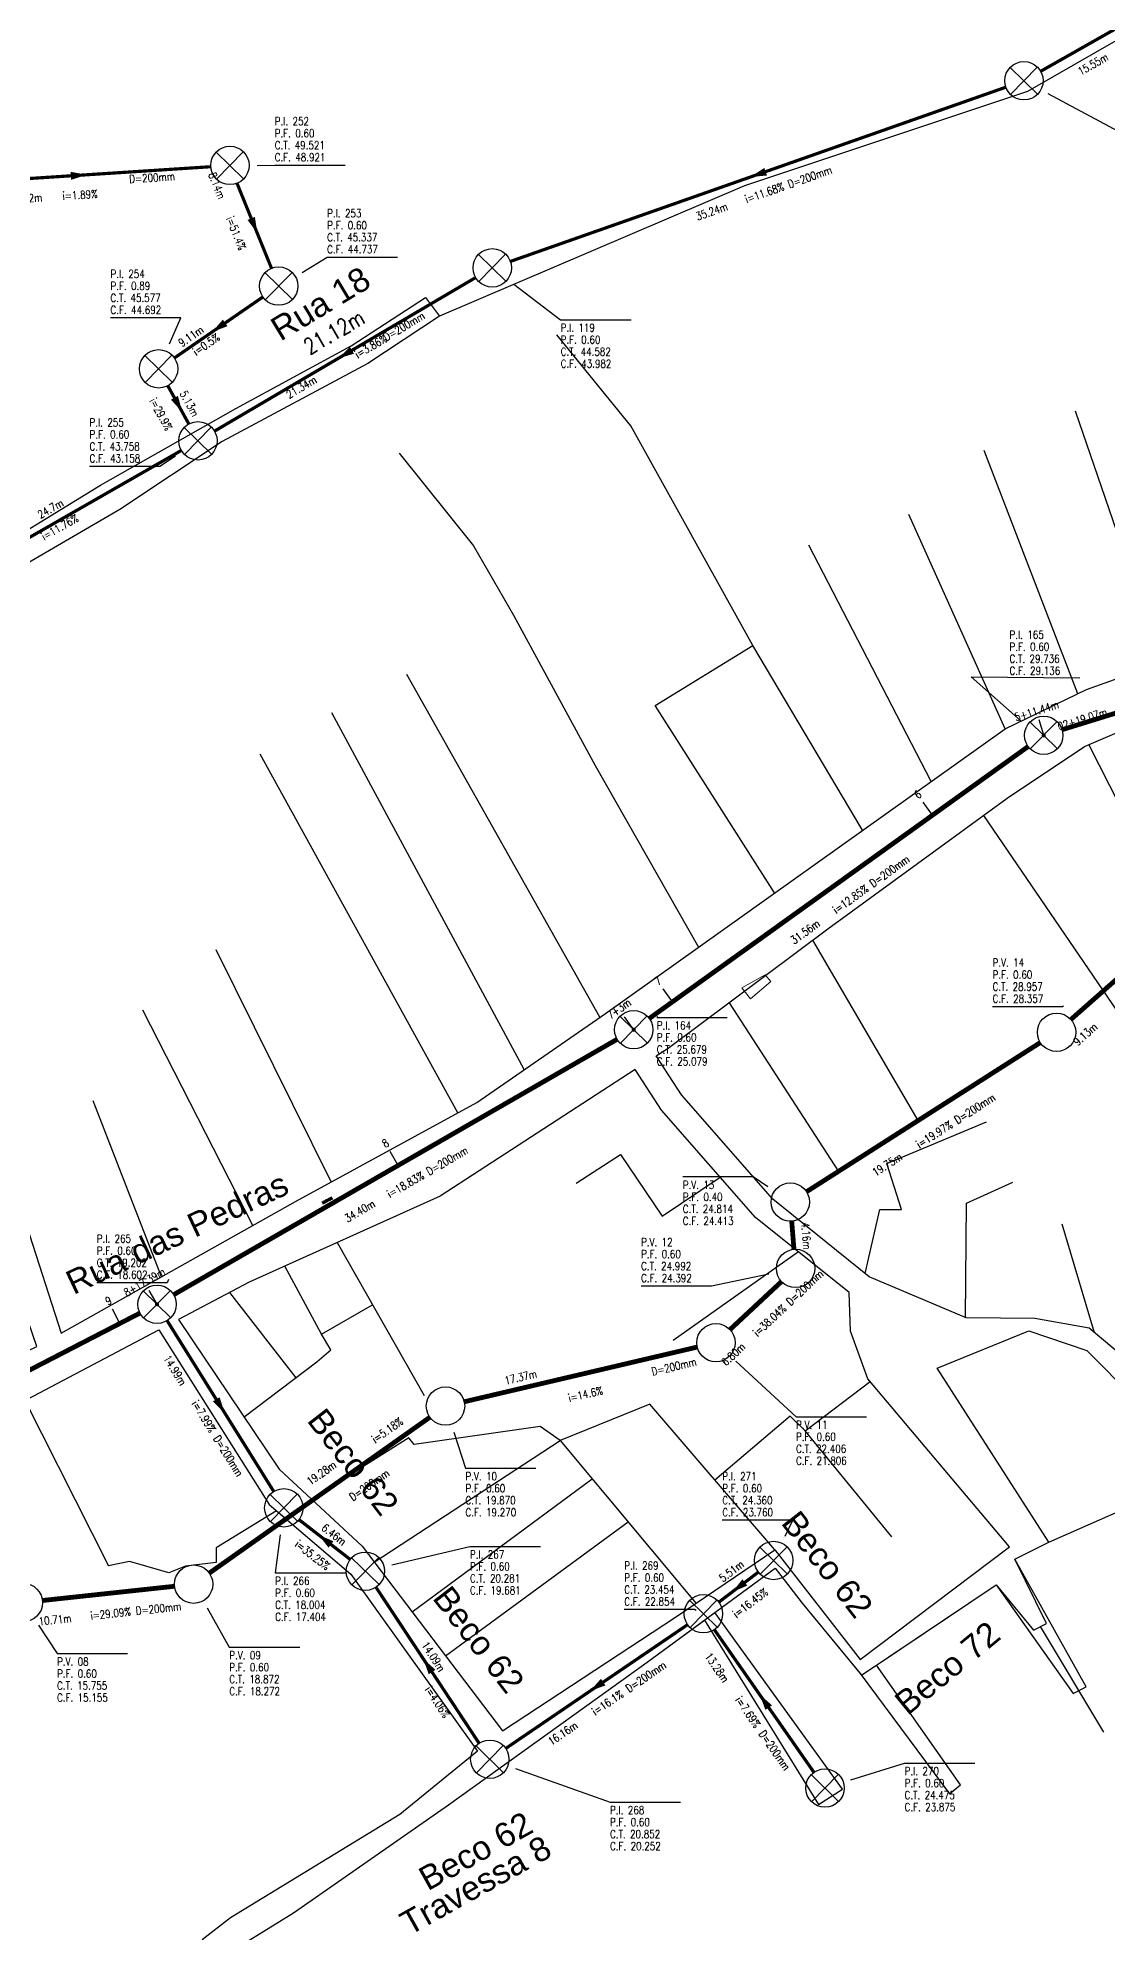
# Model space of a CAD drawing. Extents: x -289 to 361868, y -200 to 7352041.
# Drawn here: x 361507.2 to 361574.1, y 7351616.7 to 7351735.1 of the extents above; entities that cross this region are included whole.
import ezdxf
from ezdxf.enums import TextEntityAlignment as Align

# ---------------------------------------------------------------- set-up
doc = ezdxf.new("R2010")
doc.units = 0
doc.layers.add('LT-RAMPA', color=12, linetype='Continuous', lineweight=9)
for name, color, linetype in [('PONTOS-Caixas - Esgoto_U', 1, 'Continuous'), ('PONTOS-CAIXAS_U', 1, 'Continuous'), ('PS_IND_COMPRIMENTO', 7, 'Continuous'), ('PS_IND_DIAMETRO', 7, 'Continuous'), ('PS_IND_FLUXO', 3, 'Continuous'), ('PS_IND_INCLINACAO', 7, 'Continuous'), ('PS_PONTOS_IDENTIFICACAO_LIN', 7, 'Continuous'), ('PS_PONTOS_IDENTIFICACAO_TXT', 7, 'Continuous'), ('quadrasultima', 250, 'Continuous'), ('T-MARGEM', 7, 'Continuous'), ('TUBO_PVC', 1, 'Continuous'), ('ZZ-Carimbo Texto', 7, 'Continuous')]:
    doc.layers.add(name, color=color, linetype=linetype)
doc.styles.add('CARIMBO', font='arial.ttf', dxfattribs={"height": 2})
doc.styles.add('ROMANS', font='ROMANS.shx', dxfattribs={"height": 2})

# ---------------------------------------------------------------- blocks, each defined once
blk = doc.blocks.new('*U13', base_point=(4191.731, 1118.971))
for p, q in [((4191.559, 1119.139), (4191.902, 1118.803)), ((4191.898, 1119.143), (4191.563, 1118.8))]:
    blk.add_line(p, q)
blk.add_circle((4191.731, 1118.971), 0.24)
blk = doc.blocks.new('*U15', base_point=(361308.426, 7351550.49))
blk.add_circle((361308.426, 7351550.49), 0.24)
blk = doc.blocks.new('*U21')
at = {"layer": 'T-MARGEM'}
blk.add_line((0, 0), (0, 0.2), dxfattribs=at)
at = {"layer": 'T-MARGEM', "const_width": 0.025, "flags": 128}
blk.add_lwpolyline([(-0.013, 0, 1), (0.013, 0, 1)], format="xyb", close=True, dxfattribs=at)
blk = doc.blocks.new('*U28')
at = {"layer": 'T-MARGEM'}
blk.add_line((0, 0), (0, 0.2), dxfattribs=at)
at = {"layer": 'T-MARGEM', "const_width": 0.025, "flags": 128}
blk.add_lwpolyline([(-0.013, 0, 1), (0.013, 0, 1)], format="xyb", close=True, dxfattribs=at)
blk = doc.blocks.new('*U29')
at = {"layer": 'T-MARGEM'}
blk.add_line((0, 0), (0, 0.2), dxfattribs=at)
at = {"layer": 'T-MARGEM', "const_width": 0.025, "flags": 128}
blk.add_lwpolyline([(-0.013, 0, 1), (0.013, 0, 1)], format="xyb", close=True, dxfattribs=at)
blk = doc.blocks.new('*U30')
at = {"layer": 'T-MARGEM'}
blk.add_line((0, 0), (0, 0.2), dxfattribs=at)
at = {"layer": 'T-MARGEM', "const_width": 0.025, "flags": 128}
blk.add_lwpolyline([(-0.013, 0, 1), (0.013, 0, 1)], format="xyb", close=True, dxfattribs=at)
blk = doc.blocks.new('*U31')
at = {"layer": 'T-MARGEM'}
blk.add_line((0, 0), (0, 0.2), dxfattribs=at)
at = {"layer": 'T-MARGEM', "const_width": 0.025, "flags": 128}
blk.add_lwpolyline([(-0.013, 0, 1), (0.013, 0, 1)], format="xyb", close=True, dxfattribs=at)
blk = doc.blocks.new('*U32')
at = {"layer": 'T-MARGEM'}
blk.add_line((0, 0), (0, 0.2), dxfattribs=at)
at = {"layer": 'T-MARGEM', "const_width": 0.025, "flags": 128}
blk.add_lwpolyline([(-0.013, 0, 1), (0.013, 0, 1)], format="xyb", close=True, dxfattribs=at)
blk = doc.blocks.new('*U33')
at = {"layer": 'T-MARGEM'}
blk.add_line((0, 0), (0, 0.2), dxfattribs=at)
at = {"layer": 'T-MARGEM', "const_width": 0.025, "flags": 128}
blk.add_lwpolyline([(-0.013, 0, 1), (0.013, 0, 1)], format="xyb", close=True, dxfattribs=at)
blk = doc.blocks.new('*U34')
at = {"layer": 'T-MARGEM'}
blk.add_line((0, 0), (0, 0.2), dxfattribs=at)
at = {"layer": 'T-MARGEM', "const_width": 0.025, "flags": 128}
blk.add_lwpolyline([(-0.013, 0, 1), (0.013, 0, 1)], format="xyb", close=True, dxfattribs=at)

msp = doc.modelspace()

# ---------------------------------------------------------------- hatches: boundary and pattern name
h = msp.add_hatch()
h.set_pattern_fill('GRATE', color=256, scale=0.08, angle=118)
h.set_pattern_definition([(118, (0, 0), (-0.05606717214654, -0.0298114442369), []), (208, (0, 0), (0.119245776948, -0.224268688586), [])])
h.paths.add_polyline_path([(361524.99, 7351662.33), (361525.05, 7351662.14), (361525.65, 7351662.45), (361525.58, 7351662.64)])

# ---------------------------------------------------------------- linework, layer by layer
at = {"layer": 'LT-RAMPA', "color": 0, "elevation": 26.31}
msp.add_lwpolyline([(361551.22, 7351675.69), (361552.69, 7351676.49), (361553.05, 7351676.09), (361551.77, 7351675.01), (361551.22, 7351675.69)], dxfattribs=at)
at = {"layer": 'PS_IND_FLUXO'}
for points in [[(361509.27, 7351726.43, 0.5, 0, 0), (361510.27, 7351726.5, 0, 0, 0)], [(361552.72, 7351726.69, 0.5, 0, 0), (361551.77, 7351726.36, 0, 0, 0)], [(361520.55, 7351723.77, 0.5, 0, 0), (361520.93, 7351722.85, 0, 0, 0)], [(361518.92, 7351717.24, 0.5, 0, 0), (361518.1, 7351716.67, 0, 0, 0)], [(361526.85, 7351715.53, 0.5, 0, 0), (361525.99, 7351715.02, 0, 0, 0)], [(361515.75, 7351712.56, 0.5, 0, 0), (361516.23, 7351711.68, 0, 0, 0)], [(361557.45, 7351682.39, 0.2, 0, 0), (361557.13, 7351682.15, 0, 0, 0)], [(361562.75, 7351667.71, 0.2, 0, 0), (361562.42, 7351667.5, 0, 0, 0)], [(361529.74, 7351664.59, 0.2, 0, 0), (361529.39, 7351664.39, 0, 0, 0)], [(361554.41, 7351660.42, 0.2, 0, 0), (361554.44, 7351660.02, 0, 0, 0)], [(361552.25, 7351655.97, 0.2, 0, 0), (361551.95, 7351655.7, 0, 0, 0)], [(361541.35, 7351651.58, 0.2, 0, 0), (361540.96, 7351651.48, 0, 0, 0)], [(361518.36, 7351649.97, 0.5, 0, 0), (361518.89, 7351649.12, 0, 0, 0)], [(361524.99, 7351644.1, 0.2, 0, 0), (361524.66, 7351643.87, 0, 0, 0)], [(361525.54, 7351640.9, 0.5, 0, 0), (361524.75, 7351641.51, 0, 0, 0)], [(361551.42, 7351638.53, 0.5, 0, 0), (361550.63, 7351637.93, 0, 0, 0)], [(361511.83, 7351637.87, 0.2, 0, 0), (361511.43, 7351637.83, 0, 0, 0)], [(361531.86, 7351632.93, 0.5, 0, 0), (361531.3, 7351633.77, 0, 0, 0)], [(361542.56, 7351632.3, 0.5, 0, 0), (361541.73, 7351631.74, 0, 0, 0)], [(361552.91, 7351630.71, 0.5, 0, 0), (361552.34, 7351631.53, 0, 0, 0)]]:
    msp.add_lwpolyline(points, format="xyseb", dxfattribs=at)
at = {"layer": 'PS_PONTOS_IDENTIFICACAO_LIN', "linetype": 'Continuous'}
for points in [[(361570.37, 7351731.57), (361574.77, 7351729.22), (361579.17, 7351729.22)], [(361520.92, 7351727.08), (361522.02, 7351727.09), (361526.42, 7351727.09)], [(361520.92, 7351727.08), (361522.02, 7351727.09), (361526.42, 7351727.09)], [(361523.73, 7351720.4), (361525.3, 7351721.34), (361529.7, 7351721.34)], [(361523.73, 7351720.4), (361525.3, 7351721.34), (361529.7, 7351721.34)], [(361536.97, 7351719.66), (361539.9, 7351717.44), (361544.3, 7351717.44)], [(361515.44, 7351715.93), (361516.15, 7351717.55), (361511.75, 7351717.55)], [(361515.44, 7351715.93), (361516.15, 7351717.55), (361511.75, 7351717.55)], [(361515.81, 7351708.92), (361514.84, 7351708.27), (361510.44, 7351708.27)], [(361515.81, 7351708.92), (361514.84, 7351708.27), (361510.44, 7351708.27)], [(361568.68, 7351692.38), (361565.58, 7351695.12), (361572.37, 7351695.06)], [(361571.32, 7351674.56), (361571.31, 7351674.51), (361566.91, 7351674.51)], [(361571.32, 7351674.56), (361571.31, 7351674.51), (361566.91, 7351674.51)], [(361545.97, 7351673.87), (361545.91, 7351673.84), (361550.31, 7351673.84)], [(361552.85, 7351663.25), (361551.94, 7351663.87), (361547.54, 7351663.87)], [(361552.85, 7351663.25), (361551.94, 7351663.87), (361547.54, 7351663.87)], [(361515.38, 7351657.45), (361515.29, 7351657.26), (361510.89, 7351657.26)], [(361515.38, 7351657.45), (361515.29, 7351657.26), (361510.89, 7351657.26)], [(361552.92, 7351657.8), (361549.33, 7351657.05), (361544.93, 7351657.05)], [(361552.92, 7351657.8), (361549.33, 7351657.05), (361544.93, 7351657.05)], [(361550.86, 7351652.36), (361554.62, 7351648.88), (361559.02, 7351648.88)], [(361550.86, 7351652.36), (361554.62, 7351648.88), (361559.02, 7351648.88)], [(361533.22, 7351647.93), (361533.95, 7351645.66), (361538.35, 7351645.66)], [(361533.22, 7351647.93), (361533.95, 7351645.66), (361538.35, 7351645.66)], [(361553.95, 7351641.43), (361554.41, 7351642.41), (361550.01, 7351642.41)], [(361553.95, 7351641.43), (361554.41, 7351642.41), (361550.01, 7351642.41)], [(361522.37, 7351641.5), (361522.05, 7351639.13), (361526.45, 7351639.13)], [(361522.37, 7351641.5), (361522.05, 7351639.13), (361526.45, 7351639.13)], [(361529.35, 7351639.62), (361534.23, 7351640.78), (361538.63, 7351640.78)], [(361529.35, 7351639.62), (361534.23, 7351640.78), (361538.63, 7351640.78)], [(361517.79, 7351636.94), (361519.18, 7351634.48), (361523.58, 7351634.48)], [(361517.79, 7351636.94), (361519.18, 7351634.48), (361523.58, 7351634.48)], [(361548.38, 7351636.78), (361548.28, 7351636.83), (361543.88, 7351636.83)], [(361548.38, 7351636.78), (361548.28, 7351636.83), (361543.88, 7351636.83)], [(361507.24, 7351635.85), (361508.41, 7351634.08), (361512.81, 7351634.08)], [(361507.24, 7351635.85), (361508.41, 7351634.08), (361512.81, 7351634.08)], [(361537.07, 7351626.91), (361542.99, 7351624.8), (361547.39, 7351624.8)], [(361537.07, 7351626.91), (361542.99, 7351624.8), (361547.39, 7351624.8)], [(361558.05, 7351626.19), (361561.41, 7351627.24), (361565.81, 7351627.24)], [(361558.05, 7351626.19), (361561.41, 7351627.24), (361565.81, 7351627.24)]]:
    msp.add_lwpolyline(points, dxfattribs=at)
at = {"layer": 'quadrasultima', "color": 5, "linetype": 'ByBlock', "lineweight": 30}
for points in [[(361581.7, 7351738.94), (361569.09, 7351731.71), (361551.39, 7351725.81), (361532.32, 7351717.67)], [(361451.96, 7351714.88), (361454.55, 7351714.85), (361455.97, 7351715.26), (361458.65, 7351715.38), (361459.38, 7351712.1), (361460.13, 7351709.43), (361468.05, 7351711.17), (361472.54, 7351711.17), (361476.76, 7351710.93), (361478.19, 7351702.46), (361479, 7351699.99), (361486.89, 7351701.12), (361489.76, 7351701.59), (361491.91, 7351701.65), (361495.48, 7351698.28), (361502.75, 7351701.97), (361511.13, 7351707.09), (361519.59, 7351711.89), (361526.79, 7351715.81), (361531.45, 7351718.82)], [(361531.45, 7351718.82), (361532.32, 7351717.67)], [(361532.32, 7351717.67), (361527.84, 7351714.7), (361518.74, 7351709.83), (361512.33, 7351705.57), (361502.88, 7351700.07), (361496.88, 7351697.23), (361495.14, 7351696.82), (361491.13, 7351700.2), (361486.63, 7351700.58), (361478.3, 7351697.82), (361473.83, 7351695.91), (361470.53, 7351693.84), (361467.41, 7351692.86), (361460.44, 7351692.71), (361460.31, 7351685.87), (361456.66, 7351683.56), (361456.16, 7351676.68), (361455.88, 7351672.75), (361455.2, 7351668.36), (361454.85, 7351667.47), (361451.27, 7351664.59)], [(361455.96, 7351673.84), (361470.03, 7351671.96), (361471.96, 7351664.11), (361473.25, 7351664.34), (361490.66, 7351669.14), (361500.38, 7351668.29), (361504.1, 7351668.21), (361508.66, 7351654.11), (361523.32, 7351662.34), (361534.66, 7351668.53), (361542.7, 7351674.09), (361567.69, 7351691.87), (361572.79, 7351694.34), (361589.13, 7351700.16), (361598.04, 7351702.89)], [(361445.57, 7351624.83), (361469.32, 7351635.29), (361488.23, 7351644.2), (361507.14, 7351653.28), (361502.53, 7351666.67), (361500.12, 7351667.02), (361491.09, 7351667.12), (361471.07, 7351662.37), (361468.66, 7351671.43), (361470.03, 7351671.96), (361471.96, 7351664.11), (361473.25, 7351664.34), (361490.66, 7351669.14), (361500.38, 7351668.29), (361504.1, 7351668.21), (361508.66, 7351654.11), (361523.32, 7351662.34), (361534.66, 7351668.53), (361542.7, 7351674.09), (361567.69, 7351691.87), (361572.79, 7351694.34), (361589.13, 7351700.16)], [(361518.33, 7351614.89), (361523.2, 7351617.88), (361532.88, 7351624.64), (361545.32, 7351633.55), (361553.31, 7351639.43), (361555, 7351637.23), (361558.71, 7351632.73), (361567.14, 7351638.38), (361569.46, 7351635.55), (361570.29, 7351635.97), (361568.3, 7351639.98), (361570.43, 7351641.04), (361563.45, 7351651.91), (361569.17, 7351654.25), (361572.81, 7351653.03), (361575.8, 7351650.01), (361599.61, 7351660.65), (361614.12, 7351667.62), (361615.32, 7351664.91), (361629.58, 7351671.23), (361654.46, 7351624.82), (361549.72, 7351559.61)], [(361490.02, 7351614.16), (361481.62, 7351623.72), (361475.05, 7351633.79), (361489.72, 7351641.71), (361505.06, 7351649.2), (361514.78, 7351654.32), (361521.68, 7351643.4), (361526.77, 7351639.05), (361534.69, 7351627.98), (361529.85, 7351624.02), (361519.25, 7351617.57), (361517.49, 7351616.2)], [(361490.02, 7351614.16), (361481.62, 7351623.72), (361475.05, 7351633.79), (361489.72, 7351641.71), (361505.06, 7351649.2), (361514.78, 7351654.32), (361521.68, 7351643.4), (361526.77, 7351639.05), (361534.69, 7351627.98), (361529.85, 7351624.02), (361519.25, 7351617.57), (361517.49, 7351616.2)], [(361518.33, 7351614.89), (361523.2, 7351617.88), (361532.88, 7351624.64), (361545.32, 7351633.55), (361548.9, 7351636.18), (361556.03, 7351624.66), (361557.52, 7351625.6), (361549.54, 7351636.66), (361553.31, 7351639.43), (361555, 7351637.23), (361558.63, 7351632.84), (361564.22, 7351625.32), (361564.91, 7351625.88), (361559.65, 7351633.36), (361567.14, 7351638.38), (361571.94, 7351631.58), (361572.77, 7351632), (361568.3, 7351639.98), (361570.43, 7351641.04), (361563.45, 7351651.91), (361569.17, 7351654.25), (361572.81, 7351653.03), (361575.8, 7351650.01)]]:
    msp.add_lwpolyline(points, dxfattribs=at)
at = {"layer": 'quadrasultima', "flags": 128}
for points in [[(361558.78, 7351685.53), (361551.91, 7351697.09), (361544.29, 7351710.8), (361539.66, 7351716.49)], [(361577.49, 7351696.01), (361572.1, 7351711.73)], [(361529.81, 7351709.11), (361534.44, 7351703.3), (361536.96, 7351698.97), (361542.06, 7351689.59), (361548.52, 7351678.23)], [(361572.24, 7351694.07), (361566.38, 7351709.27)], [(361567.69, 7351691.87), (361561.67, 7351705.26)], [(361563.08, 7351688.59), (361555.42, 7351703.34)], [(361553.28, 7351681.62), (361545.82, 7351693.34), (361551.91, 7351697.09)], [(361542.35, 7351673.85), (361530.28, 7351695.27)], [(361537.62, 7351670.58), (361525.6, 7351692.88)], [(361572.92, 7351690.87), (361579.35, 7351678.25)], [(361533.47, 7351667.88), (361521.11, 7351690.29)], [(361566.34, 7351686.46), (361574.67, 7351674.26)], [(361555.64, 7351678.66), (361562.23, 7351667.4)], [(361525.56, 7351663.56), (361518.35, 7351678.07)], [(361520.65, 7351660.84), (361513.77, 7351674.29)], [(361550.43, 7351674.76), (361557.28, 7351664.21)], [(361514.94, 7351657.63), (361510.66, 7351668.62)], [(361558.94, 7351657.83), (361559.86, 7351661.83), (361561.21, 7351661.83), (361560.29, 7351664.7), (361566.52, 7351667.31)], [(361540.86, 7351663.49), (361543.65, 7351665.28), (361546.24, 7351661.41), (361549.88, 7351663.86)], [(361565.21, 7351655.07), (361565.27, 7351662.24), (361568.18, 7351663.55)], [(361573.28, 7351654.13), (361571.27, 7351660.92)], [(361525.93, 7351659.77), (361531.36, 7351650.21)], [(361554.78, 7351659.18), (361546.93, 7351653.65)], [(361524.94, 7351654.05), (361522.65, 7351658.3)], [(361519.2, 7351656.65), (361523.33, 7351651.31)], [(361520.1, 7351648.87), (361524.65, 7351652.31), (361525.53, 7351653.06), (361524.94, 7351654.05), (361528.14, 7351655.87)], [(361560.62, 7351641.38), (361555.19, 7351648.01), (361559.25, 7351651.09)], [(361506.4, 7351649.91), (361511.62, 7351639.57)], [(361553.29, 7351640.56), (361545.47, 7351649.66), (361539.88, 7351647.4), (361548.37, 7351637.22)], [(361528.24, 7351639.8), (361539.88, 7351647.4), (361538.61, 7351648.28), (361530.73, 7351647.14), (361530.4, 7351647.57), (361524.31, 7351643.73)], [(361555.19, 7351648.01), (361554.25, 7351648.91), (361549.55, 7351644.91)], [(361530.61, 7351636.69), (361541.88, 7351645)], [(361570.43, 7351641.04), (361578, 7351644.38)], [(361522.13, 7351643.01), (361518.36, 7351640.7), (361518.36, 7351639.77), (361516.45, 7351639.54), (361515.4, 7351639.12), (361513.32, 7351639.74), (361512.94, 7351639.84), (361511.62, 7351639.57)], [(361532.7, 7351633.94), (361544.12, 7351642.32)], [(361569.89, 7351635.77), (361573.84, 7351629.17)]]:
    msp.add_lwpolyline(points, dxfattribs=at)
at = {"layer": 'quadrasultima', "color": 5, "linetype": 'ByBlock', "lineweight": 30}
for points in [[(361545.88, 7351671.43), (361546.62, 7351671.92), (361556.6, 7351679.38), (361567.82, 7351687.53), (361572.66, 7351690.76), (361578.02, 7351693.05), (361596.78, 7351698.67), (361605.59, 7351700.13), (361626.34, 7351672.58), (361628.04, 7351672.25), (361616.11, 7351666.96), (361614.91, 7351669.69), (361576.04, 7351651.84), (361572.94, 7351654.42), (361569.55, 7351655.03), (361565.25, 7351655.06), (361559.19, 7351657.63), (361553.17, 7351662.47), (361547.46, 7351668.99)], [(361545.88, 7351671.43), (361546.62, 7351671.92), (361556.6, 7351679.38), (361567.82, 7351687.53), (361572.66, 7351690.76), (361578.02, 7351693.05), (361596.78, 7351698.67), (361605.59, 7351700.13), (361626.34, 7351672.58), (361628.04, 7351672.25), (361616.11, 7351666.96), (361614.91, 7351669.69), (361576.04, 7351651.84), (361572.94, 7351654.42), (361569.55, 7351655.03), (361565.25, 7351655.06), (361559.19, 7351657.63), (361553.17, 7351662.47), (361547.46, 7351668.99)], [(361557.94, 7351656.64), (361552.09, 7351661.34), (361546.21, 7351668.05), (361544.57, 7351670.58), (361532.36, 7351662.66), (361520.42, 7351657.3), (361516.01, 7351654.97), (361522.29, 7351645.61), (361527.48, 7351640.8), (361536.27, 7351629.26), (361547.09, 7351636.36), (361553.29, 7351640.56), (361558.64, 7351633.72), (361567.96, 7351640.75), (361559.11, 7351651.25), (361558.03, 7351654.23)], [(361557.94, 7351656.64), (361552.09, 7351661.34), (361546.21, 7351668.05), (361544.57, 7351670.58), (361532.36, 7351662.66), (361520.42, 7351657.3), (361516.01, 7351654.97), (361522.29, 7351645.61), (361527.48, 7351640.8), (361536.27, 7351629.26), (361547.09, 7351636.36), (361553.29, 7351640.56), (361558.64, 7351633.72), (361567.96, 7351640.75), (361559.11, 7351651.25), (361558.03, 7351654.23)]]:
    msp.add_lwpolyline(points, close=True, dxfattribs=at)
at = {"layer": 'TUBO_PVC', "linetype": 'Continuous'}
for points, const_width in [([(361569.91, 7351732.96), (361581.35, 7351739.44)], 0.2), ([(361536.75, 7351721.08), (361567.74, 7351731.97)], 0.2), ([(361571.26, 7351691.82), (361606.35, 7351702.66)], 0.3), ([(361545.44, 7351673.77), (361569.14, 7351690.77)], 0.3)]:
    msp.add_lwpolyline(points, dxfattribs=dict(at, const_width=const_width))
at = {"layer": 'TUBO_PVC'}
for points, const_width in [([(361501.53, 7351725.93), (361518.02, 7351727)], 0.2), ([(361519.66, 7351725.97), (361521.82, 7351720.65)], 0.2), ([(361534.58, 7351720.07), (361518.26, 7351710.48)], 0.2), ([(361521.28, 7351718.86), (361515.75, 7351715.05)], 0.2), ([(361515.33, 7351713.32), (361516.65, 7351710.92)], 0.2), ([(361516.18, 7351709.27), (361496.83, 7351698.19)], 0.2), ([(361571.81, 7351673.71), (361576.86, 7351678.16)], 0.3), ([(361543.43, 7351672.47), (361515.7, 7351656.51)], 0.3), ([(361555.27, 7351662.94), (361569.9, 7351672.27)], 0.3), ([(361554.49, 7351659.35), (361554.35, 7351661.1)], 0.3), ([(361550.49, 7351654.33), (361553.71, 7351657.33)], 0.3), ([(361513.59, 7351655.36), (361474.41, 7351635.14)], 0.3), ([(361515.29, 7351654.89), (361521.96, 7351644.21)], 0.2), ([(361533.87, 7351649.82), (361548.45, 7351653.24)], 0.3), ([(361517.93, 7351639.11), (361531.72, 7351648.85)], 0.3), ([(361523.54, 7351642.45), (361526.75, 7351639.96)], 0.2), ([(361507.49, 7351637.4), (361515.76, 7351638.29)], 0.3), ([(361549.78, 7351637.29), (361552.26, 7351639.17)], 0.2), ([(361528.35, 7351638.23), (361534.8, 7351628.48)], 0.2), ([(361536.46, 7351628.15), (361547.84, 7351635.89)], 0.2), ([(361549.51, 7351635.58), (361555.74, 7351626.66)], 0.2)]:
    msp.add_lwpolyline(points, dxfattribs=dict(at, const_width=const_width))

# ---------------------------------------------------------------- block references
at = {"layer": 'PONTOS-Caixas - Esgoto_U', "xscale": 5, "yscale": 5, "zscale": 5}
for p in [(361568.87, 7351732.37), (361519.22, 7351727.08), (361535.62, 7351720.68), (361522.27, 7351719.54), (361514.76, 7351714.37), (361517.22, 7351709.87), (361570.11, 7351691.47), (361544.47, 7351673.07), (361514.66, 7351655.91), (361522.59, 7351643.19), (361553.22, 7351639.9), (361527.69, 7351639.23), (361548.83, 7351636.57), (361535.47, 7351627.48), (361556.43, 7351625.68)]:
    msp.add_blockref('*U13', p, dxfattribs=at)
at = {"layer": 'PONTOS-CAIXAS_U', "xscale": 5, "yscale": 5, "zscale": 5}
for name, p, rotation in [('*U21', (361570.11, 7351691.47), 17.17142065645602), ('*U28', (361570.11, 7351691.47), 17.17142065645602), ('*U29', (361563.15, 7351686.47), 35.65033960040982), ('*U30', (361546.9, 7351674.82), 35.65033960040982), ('*U31', (361544.47, 7351673.07), 35.65033960040982), ('*U32', (361529.73, 7351664.59), 29.93142687834675), ('*U33', (361514.66, 7351655.91), 29.93142687834675), ('*U34', (361512.34, 7351654.71), 27.29645194092421)]:
    msp.add_blockref(name, p, dxfattribs=dict(at, rotation=rotation))
for p in [(361570.91, 7351672.91), (361554.26, 7351662.3), (361554.59, 7351658.15), (361549.61, 7351653.51), (361532.7, 7351649.55), (361516.95, 7351638.42), (361506.3, 7351637.27)]:
    msp.add_blockref('*U15', p, dxfattribs=at)

# ---------------------------------------------------------------- texts
at = {"layer": 'PS_IND_COMPRIMENTO', "style": 'ROMANS', "width": 0.8}
for s, height, rotation, p in [('15.55m', 0.5, 29.5365, (361573.19, 7351733.41)), ('8.14m', 0.5, 292.0204, (361518.41, 7351725.82)), ('18.92m', 0.5, 3.7338, (361506.46, 7351725.02)), ('35.24m', 0.5, 19.3644, (361549.35, 7351724.21)), ('21.12m', 1, 30.0954, (361525.73, 7351716.68)), ('9.11m', 0.5, 34.5311, (361516.78, 7351716.41)), ('5.13m', 0.5, 298.6981, (361516.69, 7351712.2)), ('21.34m', 0.5, 30.44, (361523.69, 7351713.23)), ('24.7m', 0.5, 29.7977, (361508, 7351705.63)), ('31.56m', 0.5, 35.6503, (361555.19, 7351679.19)), ('9.13m', 0.5, 41.3989, (361572.71, 7351672.79)), ('19.75m', 0.5, 32.5103, (361560.32, 7351664.65)), ('34.40m', 0.5, 29.9314, (361527.34, 7351661.74)), ('4.16m', 0.5, 274.5167, (361555.26, 7351660.19)), ('14.99m', 0.5, 301.956, (361515.79, 7351651.79)), ('6.80m', 0.5, 43.0014, (361550.7, 7351652.79)), ('17.37m', 0.5, 13.2044, (361537.4, 7351651.36)), ('19.28m', 0.5, 35.2399, (361524.94, 7351645.37)), ('6.46m', 0.5, 322.1652, (361525.73, 7351641.52)), ('5.51m', 0.5, 37.1422, (361550.58, 7351639.24)), ('10.71m', 0.5, 6.1529, (361508.28, 7351636.2)), ('14.09m', 0.5, 303.4822, (361531.95, 7351633.89)), ('13.28m', 0.5, 304.9123, (361549.68, 7351633.21)), ('16.16m', 0.5, 34.2353, (361540.03, 7351629.1))]:
    msp.add_text(s, height=height, rotation=rotation, dxfattribs=at).set_placement(p, align=Align.MIDDLE_CENTER)
at = {"layer": 'PS_IND_DIAMETRO', "style": 'ROMANS', "width": 0.8}
for rotation, p in [(3.7338, (361514.35, 7351726.32)), (19.3644, (361555.48, 7351726.36)), (30.44, (361530.11, 7351717.03)), (35.6503, (361560.47, 7351682.98)), (32.5103, (361565.8, 7351668.14)), (29.9314, (361532.8, 7351664.88)), (43.0014, (361555.16, 7351656.95)), (13.2044, (361546.99, 7351652.02)), (301.956, (361519.12, 7351646.44)), (35.2399, (361527.93, 7351644.62)), (6.1529, (361514.75, 7351636.9)), (34.2353, (361545.23, 7351632.64)), (304.9123, (361553.28, 7351628.04))]:
    msp.add_text('D=200mm', height=0.5, rotation=rotation, dxfattribs=at).set_placement(p, align=Align.MIDDLE_CENTER)
at = {"layer": 'PS_IND_INCLINACAO', "style": 'ROMANS', "width": 0.8}
for s, rotation, p in [('i=11.68%', 19.3644, (361552.65, 7351725.37)), ('i=1.89%', 3.7338, (361509.85, 7351725.24)), ('i=51.4%', 292.0204, (361519.61, 7351722.85)), ('i=0.5%', 34.5311, (361517.74, 7351715.9)), ('i=3.86%', 30.44, (361528.03, 7351715.77)), ('i=29.9%', 298.6981, (361514.91, 7351711.53)), ('i=11.76%', 29.7977, (361508.58, 7351704.47)), ('i=12.85%', 35.6503, (361558.03, 7351681.23)), ('i=19.97%', 32.5103, (361563.27, 7351666.53)), ('i=18.83%', 29.9314, (361530.2, 7351663.39)), ('i=38.04%', 43.0014, (361552.97, 7351654.9)), ('i=14.6%', 13.2044, (361541.45, 7351650.29)), ('i=7.99%', 301.956, (361517.59, 7351648.9)), ('i=5.18%', 35.2399, (361529.06, 7351648.04)), ('i=35.25%', 322.1652, (361524.39, 7351640.24)), ('i=16.45%', 37.1422, (361551.76, 7351637.25)), ('i=29.09%', 6.1529, (361511.76, 7351636.58)), ('i=4.06%', 303.4822, (361532.2, 7351631.06)), ('i=16.1%', 34.2353, (361542.84, 7351631.01)), ('i=7.69%', 304.9123, (361551.62, 7351630.42))]:
    msp.add_text(s, height=0.5, rotation=rotation, dxfattribs=at).set_placement(p, align=Align.MIDDLE_CENTER)
at = {"layer": 'PS_PONTOS_IDENTIFICACAO_TXT', "style": 'ROMANS', "width": 0.8}
for s, p in [('P.I. 252', (361522.02, 7351729.59)), ('C.T. 49.521', (361522.02, 7351728.09)), ('P.F. 0.60', (361522.02, 7351728.84)), ('C.F. 48.921', (361522.02, 7351727.34)), ('P.I. 253', (361525.3, 7351723.84)), ('C.T. 45.337', (361525.3, 7351722.34)), ('P.F. 0.60', (361525.3, 7351723.09)), ('C.F. 44.737', (361525.3, 7351721.59)), ('P.I. 254', (361511.75, 7351720.05)), ('C.T. 45.577', (361511.75, 7351718.55)), ('P.F. 0.89', (361511.75, 7351719.3)), ('C.F. 44.692', (361511.75, 7351717.8)), ('P.I. 119', (361539.9, 7351716.69)), ('C.T. 44.582', (361539.9, 7351715.19)), ('P.F. 0.60', (361539.9, 7351715.94)), ('C.F. 43.982', (361539.9, 7351714.44)), ('P.I. 255', (361510.44, 7351710.77)), ('C.T. 43.758', (361510.44, 7351709.27)), ('P.F. 0.60', (361510.44, 7351710.02)), ('C.F. 43.158', (361510.44, 7351708.52)), ('P.I. 165', (361567.97, 7351697.5)), ('C.T. 29.736', (361567.97, 7351696)), ('P.F. 0.60', (361567.97, 7351696.75)), ('C.F. 29.136', (361567.97, 7351695.25)), ('P.V. 14', (361566.91, 7351677.01)), ('P.F. 0.60', (361566.91, 7351676.26)), ('C.T. 28.957', (361566.91, 7351675.51)), ('C.F. 28.357', (361566.91, 7351674.76)), ('P.I. 164', (361545.91, 7351673.09)), ('P.F. 0.60', (361545.91, 7351672.34)), ('C.T. 25.679', (361545.91, 7351671.59)), ('C.F. 25.079', (361545.91, 7351670.84)), ('P.V. 13', (361547.54, 7351663.12)), ('C.T. 24.814', (361547.54, 7351661.62)), ('P.F. 0.40', (361547.54, 7351662.37)), ('C.F. 24.413', (361547.54, 7351660.87)), ('P.I. 265', (361510.89, 7351659.76)), ('P.V. 12', (361544.93, 7351659.55)), ('C.T. 19.202', (361510.89, 7351658.26)), ('P.F. 0.60', (361510.89, 7351659.01)), ('C.T. 24.992', (361544.93, 7351658.05)), ('P.F. 0.60', (361544.93, 7351658.8)), ('C.F. 18.602', (361510.89, 7351657.51)), ('C.F. 24.392', (361544.93, 7351657.3)), ('P.V. 11', (361554.62, 7351648.13)), ('P.F. 0.60', (361554.62, 7351647.38)), ('C.T. 22.406', (361554.62, 7351646.63)), ('C.F. 21.806', (361554.62, 7351645.88)), ('P.V. 10', (361533.95, 7351644.91)), ('P.F. 0.60', (361533.95, 7351644.16)), ('P.I. 271', (361550.01, 7351644.91)), ('P.F. 0.60', (361550.01, 7351644.16)), ('C.T. 19.870', (361533.95, 7351643.41)), ('C.F. 19.270', (361533.95, 7351642.66)), ('C.T. 24.360', (361550.01, 7351643.41)), ('C.F. 23.760', (361550.01, 7351642.66)), ('P.I. 267', (361534.23, 7351640.03)), ('P.F. 0.60', (361534.23, 7351639.28)), ('P.I. 269', (361543.88, 7351639.33)), ('P.I. 266', (361522.05, 7351638.38)), ('C.T. 20.281', (361534.23, 7351638.53)), ('P.F. 0.60', (361543.88, 7351638.58)), ('C.T. 18.004', (361522.05, 7351636.88)), ('P.F. 0.60', (361522.05, 7351637.63)), ('C.F. 19.681', (361534.23, 7351637.78)), ('C.T. 23.454', (361543.88, 7351637.83)), ('C.F. 22.854', (361543.88, 7351637.08)), ('C.F. 17.404', (361522.05, 7351636.13)), ('P.V. 08', (361508.41, 7351633.33)), ('P.V. 09', (361519.18, 7351633.73)), ('P.F. 0.60', (361508.41, 7351632.58)), ('C.T. 18.872', (361519.18, 7351632.23)), ('P.F. 0.60', (361519.18, 7351632.98)), ('C.T. 15.755', (361508.41, 7351631.83)), ('C.F. 15.155', (361508.41, 7351631.08)), ('C.F. 18.272', (361519.18, 7351631.48)), ('P.I. 270', (361561.41, 7351626.49)), ('C.T. 24.475', (361561.41, 7351624.99)), ('P.F. 0.60', (361561.41, 7351625.74)), ('P.I. 268', (361542.99, 7351624.05)), ('C.F. 23.875', (361561.41, 7351624.24)), ('C.T. 20.852', (361542.99, 7351622.55)), ('P.F. 0.60', (361542.99, 7351623.3)), ('C.F. 20.252', (361542.99, 7351621.8))]:
    msp.add_text(s, height=0.5, dxfattribs=at).set_placement(p)
for s, rotation, p in [('5+11.44m', 17.1714, (361569.74, 7351692.76)), ('02+19.07m', 17.1714, (361572.6, 7351692.24)), ('6', 35.6503, (361562.38, 7351687.57)), ('7', 35.6503, (361546.12, 7351675.91)), ('7+3m', 35.6503, (361543.69, 7351674.17)), ('8', 29.9314, (361529.07, 7351665.76)), ('8+17.39m', 29.9314, (361514, 7351657.08)), ('9', 27.2965, (361511.74, 7351655.91))]:
    msp.add_text(s, height=0.5, rotation=rotation, dxfattribs=at).set_placement(p, align=Align.CENTER)
at = {"layer": 'ZZ-Carimbo Texto', "style": 'CARIMBO'}
for s, rotation, p in [('Rua 18', 31.1895, (361524.88, 7351718.45)), ('Rua 18', 31.1895, (361524.88, 7351718.45)), ('Rua das Pedras', 25.2141, (361515.91, 7351660.36)), ('Beco 62', 307.7622, (361526.93, 7351646.06)), ('Beco 62', 307.7622, (361526.93, 7351646.06)), ('Beco 62', 307.7622, (361556.58, 7351639.66)), ('Beco 62', 307.7622, (361534.78, 7351634.96)), ('Beco 72', 39.4992, (361564.08, 7351633.19)), ('Beco 62', 29.189, (361534.58, 7351621.75)), ('Travessa 8', 29.189, (361534.58, 7351619.61))]:
    msp.add_text(s, height=1.5, rotation=rotation, dxfattribs=at).set_placement(p, align=Align.MIDDLE_CENTER)

doc.saveas('drawing.dxf')
